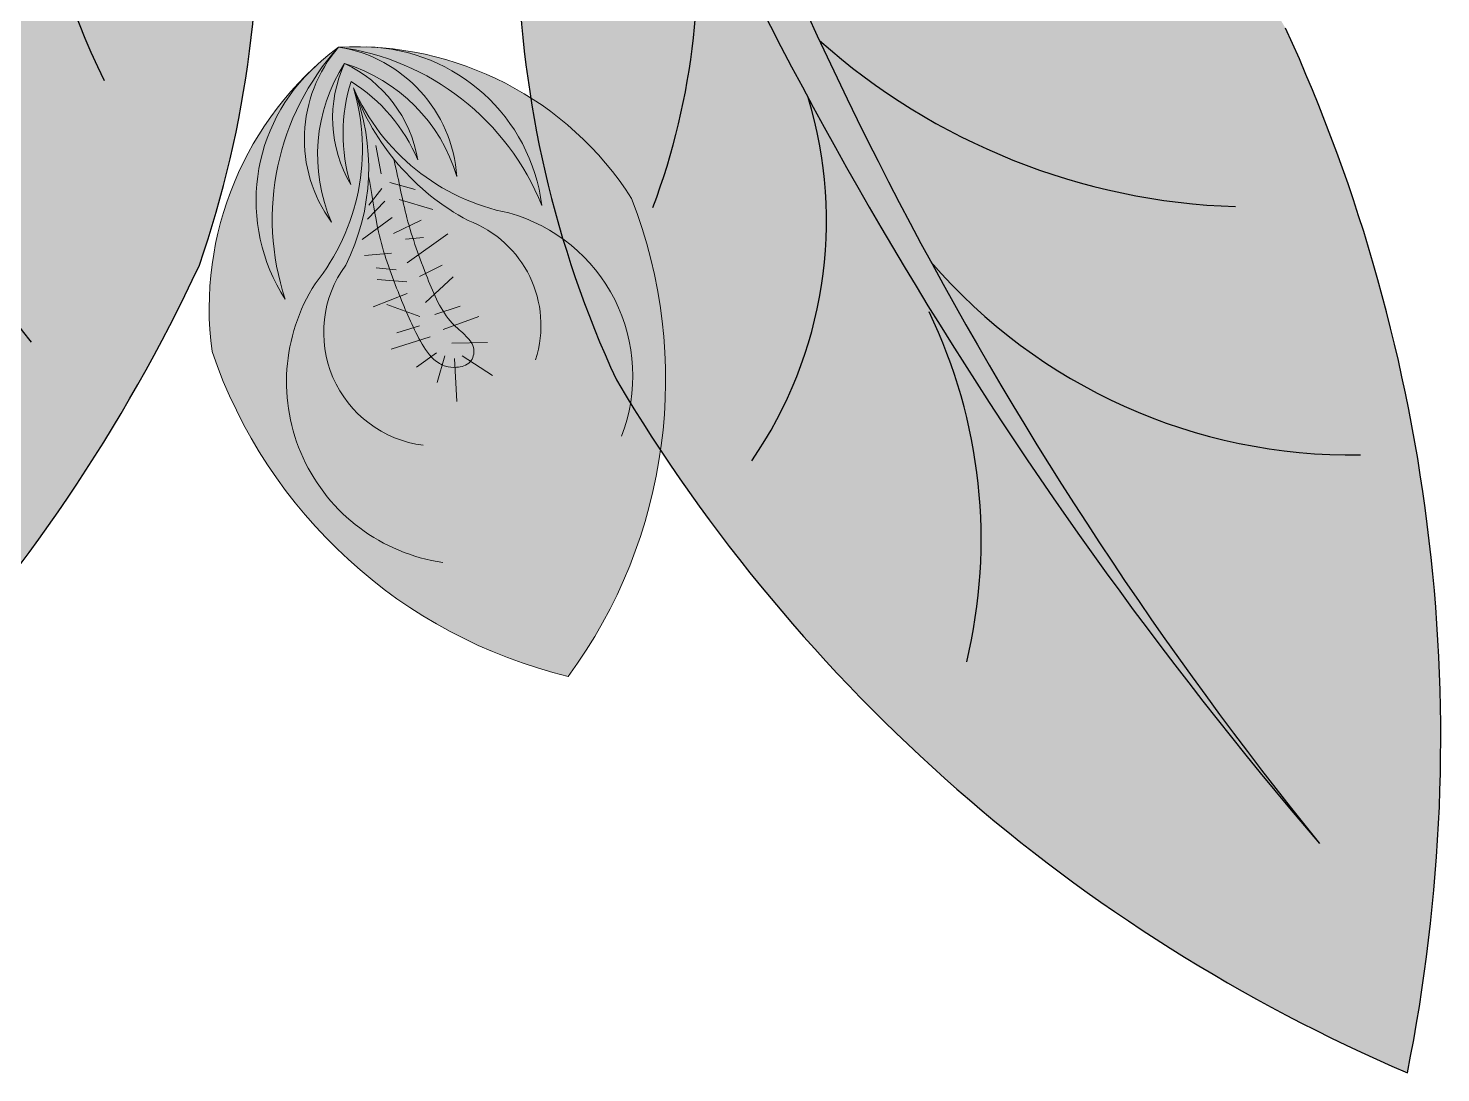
# Model space of a CAD drawing. Header units: inches. Extents: x 9636 to 21597, y -10243 to 557.
# Drawn here: x 14489.28 to 14495.9, y -8237.54 to -8232.64 of the extents above; entities that cross this region are included whole.
import ezdxf

# ---------------------------------------------------------------- set-up
doc = ezdxf.new("R2010")
doc.units = ezdxf.units.IN
doc.header["$MEASUREMENT"] = 0
doc.layers.add('MESA', color=7, linetype='Continuous')

# ---------------------------------------------------------------- blocks, each defined once
blk = doc.blocks.new('FF')
at = {"layer": 'MESA', "ltscale": 0.8}
h = blk.add_hatch(color=85, dxfattribs=at)
h.dxf.hatch_style = 1
h.set_gradient(color1=(103, 159, 96), color2=(52, 80, 48), one_color=1, tint=0.25)
h.paths.add_polyline_path([(14487.27198229263, -8236.34348199872, -0.09674952785286056), (14489.84756209524, -8229.902037307955, 0.007527451123012324), (14489.77903679069, -8229.767211295471, 0.01429188129494994), (14489.50907719506, -8229.864951681267, 0.08665420676455064)])
h = blk.add_hatch(color=85, dxfattribs=at)
h.dxf.hatch_style = 1
h.set_gradient(color1=(103, 159, 96), color2=(179, 207, 175), one_color=1, tint=0.75, name='INVCURVED')
h.paths.add_polyline_path([(14490.08381560825, -8233.750137420004, 0.1995123331975758), (14489.84756209523, -8229.902037307955, 0.0967495278531692), (14487.27198229263, -8236.343481998741, -0.08665420676483183), (14489.50907719506, -8229.864951681267, 0.1924888780828612), (14486.79626681951, -8232.424215988722, 0.1586077411667837), (14486.71921810317, -8237.353862346443, 0.1586077411660197)])
h = blk.add_hatch(color=85, dxfattribs=at)
h.dxf.hatch_style = 1
h.set_gradient(color1=(103, 159, 96), color2=(179, 207, 175), one_color=1, tint=0.75, name='INVCURVED')
h.paths.add_polyline_path([(14495.1764048231, -8232.639911375592, 0.1995123331975758), (14492.08939717088, -8230.330349956212, 0.0967495278531692), (14495.33457077069, -8236.46179915939, -0.08665420676483183), (14491.84212141722, -8230.564448382103, 0.1924888780828612), (14492.03836875914, -8234.288782001677, 0.1586077411667837), (14495.7473436642, -8237.53698994923, 0.1586077411660197)])
h = blk.add_hatch(color=85, dxfattribs=at)
h.dxf.hatch_style = 1
h.set_gradient(color1=(103, 159, 96), color2=(52, 80, 48), one_color=1, tint=0.25)
h.paths.add_polyline_path([(14495.33457077068, -8236.461799159371, -0.09674952785286056), (14492.08939717088, -8230.330349956212, 0.007527451123012324), (14491.94225760395, -8230.295368263183, 0.01429188129494994), (14491.84212141722, -8230.564448382103, 0.08665420676455064)])
h = blk.add_hatch(color=7, dxfattribs=at)
h.dxf.hatch_style = 1
h.set_gradient(color1=(237, 238, 238), one_color=1, tint=1)
h.paths.add_polyline_path([(14491.81251710701, -8235.67849946545, 0.2569091805170801), (14492.10928698272, -8233.437646676206, 0.2403030205165218), (14490.90365318207, -8232.729071605905, -0.3583807301859824), (14491.68906090347, -8233.47126250271, 0.2702333190890776), (14490.73610182917, -8232.728198450273, -0.3489770048102109), (14491.29031233086, -8233.33474492722, 0.2509502793129825), (14490.76409699022, -8232.804929201053, -0.2453890551403372), (14491.10729456799, -8233.257176139548, 0.1532458537889449), (14490.7948429632, -8232.8891995353, 0.1518402250092038), (14490.79147471128, -8233.367695045188, 0.00137366511991412), (14490.79277116384, -8233.371929785279, -0.245389055139057), (14490.76409699026, -8232.804929201038, 0.2509502793127925), (14490.70270659647, -8233.549132471633, -0.3489770048638718), (14490.73610182908, -8232.728198450237, 0.2702333191166405), (14490.48555965102, -8233.910359099467, -0.358380731124288), (14490.60847964851, -8232.836765463559, 0.240303021013481), (14490.14241963926, -8234.155256861523, 0.2569091805174252)])
edge = h.paths.add_edge_path(flags=16)
edge.add_arc((14491.89258927445, -8232.524438854804), 1.156275135120271, 199.9604918059998, 201.4598524917648, ccw=False)
edge.add_arc((14489.85670268779, -8233.294149372312), 1.020467285541694, 19.860714479619276, 21.559629817972393, ccw=False)
edge.add_arc((14491.89258927445, -8232.52443885481), 1.156275135120271, 201.4598524914096, 219.0189251154874)
edge.add_spline(control_points=[(14490.99473852811, -8233.254510007058), (14490.99581764013, -8233.258819264667), (14491.00574696134, -8233.299088508911), (14491.01431718509, -8233.339678325285), (14491.02186924853, -8233.375878970062)], knot_values=[0.2471511740125481, 0.2471511740125481, 0.2471511740125481, 0.2471511740125481, 0.247785628570655, 0.2530743171580143, 0.2530743171580143, 0.2530743171580143, 0.2530743171580143], degree=3, periodic=0)
edge.add_spline(control_points=[(14491.02186924853, -8233.375878970062), (14491.02688861023, -8233.399939166491), (14491.03186372513, -8233.423981068996), (14491.03708330511, -8233.447917483452)], knot_values=[0.2436361292652643, 0.2436361292652643, 0.2436361292652643, 0.2436361292652643, 0.2471511740125481, 0.2471511740125481, 0.2471511740125481, 0.2471511740125481], degree=3, periodic=0)
edge.add_spline(control_points=[(14491.03708330511, -8233.447917483452), (14491.04304899685, -8233.475275483588), (14491.05228786271, -8233.515288543642), (14491.06314824471, -8233.554722528803), (14491.06677069829, -8233.567284204317)], knot_values=[0.2377304945037521, 0.2377304945037521, 0.2377304945037521, 0.2377304945037521, 0.2417479965750198, 0.2436361292652643, 0.2436361292652643, 0.2436361292652643, 0.2436361292652643], degree=3, periodic=0)
edge.add_spline(control_points=[(14491.06677069829, -8233.567284204317), (14491.07235780988, -8233.586658774977), (14491.0783022341, -8233.6059238094), (14491.08454692973, -8233.625127543914)], knot_values=[0.2348183224622999, 0.2348183224622999, 0.2348183224622999, 0.2348183224622999, 0.2377304945037521, 0.2377304945037521, 0.2377304945037521, 0.2377304945037521], degree=3, periodic=0)
edge.add_spline(control_points=[(14491.08454692973, -8233.625127543914), (14491.09288287687, -8233.650762310686), (14491.10175388259, -8233.676287846138), (14491.11102426563, -8233.70181888773)], knot_values=[0.2309309092598198, 0.2309309092598198, 0.2309309092598198, 0.2309309092598198, 0.2348183224622999, 0.2348183224622999, 0.2348183224622999, 0.2348183224622999], degree=3, periodic=0)
edge.add_spline(control_points=[(14491.11102426563, -8233.70181888773), (14491.12166013789, -8233.731110546545), (14491.13282170565, -8233.76040945303), (14491.14430406695, -8233.78988888045)], knot_values=[0.2264708961110354, 0.2264708961110354, 0.2264708961110354, 0.2264708961110354, 0.2309309092598199, 0.2309309092598199, 0.2309309092598199, 0.2309309092598199], degree=3, periodic=0)
edge.add_spline(control_points=[(14491.14430406695, -8233.78988888045), (14491.14701566881, -8233.796850555696), (14491.15983017789, -8233.829581722328), (14491.17297953293, -8233.86258508756), (14491.18433341167, -8233.8878710011)], knot_values=[0.2215260703448321, 0.2215260703448321, 0.2215260703448321, 0.2215260703448321, 0.222579318859487, 0.2264708961110354, 0.2264708961110354, 0.2264708961110354, 0.2264708961110354], degree=3, periodic=0)
edge.add_spline(control_points=[(14491.18433341167, -8233.8878710011), (14491.19704933722, -8233.91619029189), (14491.21102627571, -8233.943646950067), (14491.2273851715, -8233.969038023652)], knot_values=[0.2171676473178, 0.2171676473178, 0.2171676473178, 0.2171676473178, 0.2215260703448321, 0.2215260703448321, 0.2215260703448321, 0.2215260703448321], degree=3, periodic=0)
edge.add_spline(control_points=[(14491.2273851715, -8233.969038023652), (14491.23976823864, -8233.988258108737), (14491.25645071147, -8234.010144620852), (14491.27585878173, -8234.029520089014), (14491.27933483759, -8234.032880359255)], knot_values=[0.2131642620453263, 0.2131642620453263, 0.2131642620453263, 0.2131642620453263, 0.2164634238997696, 0.2171676473178, 0.2171676473178, 0.2171676473178, 0.2171676473178], degree=3, periodic=0)
edge.add_spline(control_points=[(14491.27933483759, -8234.032880359255), (14491.29707653013, -8234.050031085219), (14491.32608877452, -8234.07386095371), (14491.35207184319, -8234.103748661877), (14491.35867110274, -8234.114572209928)], knot_values=[0.2077773224475375, 0.2077773224475375, 0.2077773224475375, 0.2077773224475375, 0.2113716592103856, 0.2131642620453263, 0.2131642620453263, 0.2131642620453263, 0.2131642620453263], degree=3, periodic=0)
edge.add_spline(control_points=[(14491.35867110274, -8234.114572209928), (14491.36437502036, -8234.12392729377), (14491.3760474021, -8234.151918110598), (14491.36712367044, -8234.186081189971), (14491.35475107913, -8234.20126995871)], knot_values=[0.203445163018474, 0.203445163018474, 0.203445163018474, 0.203445163018474, 0.2049945578871382, 0.2077773224475375, 0.2077773224475375, 0.2077773224475375, 0.2077773224475375], degree=3, periodic=0)
edge.add_spline(control_points=[(14491.35475107913, -8234.20126995871), (14491.35400015446, -8234.202191804501), (14491.33819472103, -8234.220475409706), (14491.310090632, -8234.228187864343), (14491.28435421948, -8234.229734238132), (14491.28215022973, -8234.2298223582)], knot_values=[0.1996944706411438, 0.1996944706411438, 0.1996944706411438, 0.1996944706411438, 0.1998633638435843, 0.2031371852270858, 0.203445163018474, 0.203445163018474, 0.203445163018474, 0.203445163018474], degree=3, periodic=0)
edge.add_spline(control_points=[(14491.28215022973, -8234.2298223582), (14491.26678655941, -8234.23043662951), (14491.24635495711, -8234.228295163684), (14491.22723372312, -8234.220915673914), (14491.22220235442, -8234.218605834545)], knot_values=[0.1967564236367511, 0.1967564236367511, 0.1967564236367511, 0.1967564236367511, 0.1989032889930779, 0.1996944706411438, 0.1996944706411438, 0.1996944706411438, 0.1996944706411438], degree=3, periodic=0)
edge.add_spline(control_points=[(14491.22220235442, -8234.218605834545), (14491.20804810964, -8234.212107795185), (14491.18955242967, -8234.199446548677), (14491.17387059014, -8234.184281604517), (14491.1695998252, -8234.179783517417)], knot_values=[0.1936429904609736, 0.1936429904609736, 0.1936429904609736, 0.1936429904609736, 0.1958687424163022, 0.1967564236367511, 0.1967564236367511, 0.1967564236367511, 0.1967564236367511], degree=3, periodic=0)
edge.add_spline(control_points=[(14491.1695998252, -8234.179783517417), (14491.14791334151, -8234.156942716314), (14491.13139252297, -8234.129606050736), (14491.11631888618, -8234.101592167992)], knot_values=[0.1891354409754396, 0.1891354409754396, 0.1891354409754396, 0.1891354409754396, 0.1936429904609736, 0.1936429904609736, 0.1936429904609736, 0.1936429904609736], degree=3, periodic=0)
edge.add_spline(control_points=[(14491.11631888618, -8234.101592167992), (14491.11494824246, -8234.09904486949), (14491.10486086956, -8234.080091127937), (14491.09527896195, -8234.06098699105), (14491.08729608745, -8234.044361792176)], knot_values=[0.1860923947748148, 0.1860923947748148, 0.1860923947748148, 0.1860923947748148, 0.186502265629451, 0.1891354409754396, 0.1891354409754396, 0.1891354409754396, 0.1891354409754396], degree=3, periodic=0)
edge.add_spline(control_points=[(14491.08729608745, -8234.044361792176), (14491.07514002572, -8234.019045479872), (14491.0636991733, -8233.993510695731), (14491.05272623345, -8233.967822386547)], knot_values=[0.1820826809719926, 0.1820826809719926, 0.1820826809719926, 0.1820826809719926, 0.1860923947748149, 0.1860923947748149, 0.1860923947748149, 0.1860923947748149], degree=3, periodic=0)
edge.add_spline(control_points=[(14491.05272623345, -8233.967822386547), (14491.04262374959, -8233.944171866959), (14491.03291788612, -8233.920391213735), (14491.02341565344, -8233.89653111114)], knot_values=[0.1783910477803653, 0.1783910477803653, 0.1783910477803653, 0.1783910477803653, 0.1820826809719925, 0.1820826809719925, 0.1820826809719925, 0.1820826809719925], degree=3, periodic=0)
edge.add_spline(control_points=[(14491.02341565344, -8233.89653111114), (14491.02054040597, -8233.889311365841), (14491.01104959732, -8233.86530024073), (14491.00170557182, -8233.841224319085), (14490.99530733324, -8233.824338317203)], knot_values=[0.1746797876871894, 0.1746797876871894, 0.1746797876871894, 0.1746797876871894, 0.175796826109966, 0.1783910477803653, 0.1783910477803653, 0.1783910477803653, 0.1783910477803653], degree=3, periodic=0)
edge.add_spline(control_points=[(14490.99530733324, -8233.824338317203), (14490.98836350947, -8233.806012426461), (14490.98157676279, -8233.78761986832), (14490.97502588703, -8233.769128761025)], knot_values=[0.171864353741853, 0.171864353741853, 0.171864353741853, 0.171864353741853, 0.1746797876871893, 0.1746797876871893, 0.1746797876871893, 0.1746797876871893], degree=3, periodic=0)
edge.add_spline(control_points=[(14490.97502588703, -8233.769128761025), (14490.96663892401, -8233.745454944143), (14490.95863858171, -8233.721619593372), (14490.95119021169, -8233.697555803741)], knot_values=[0.1682598066156458, 0.1682598066156458, 0.1682598066156458, 0.1682598066156458, 0.171864353741853, 0.171864353741853, 0.171864353741853, 0.171864353741853], degree=3, periodic=0)
edge.add_spline(control_points=[(14490.95119021169, -8233.697555803741), (14490.94076358169, -8233.663870013372), (14490.92980336152, -8233.623836799645), (14490.92095493857, -8233.582935362088), (14490.91969119525, -8233.57689346501)], knot_values=[0.1623418216133556, 0.1623418216133556, 0.1623418216133556, 0.1623418216133556, 0.1673876610569998, 0.1682598066156458, 0.1682598066156458, 0.1682598066156458, 0.1682598066156458], degree=3, periodic=0)
edge.add_spline(control_points=[(14490.91969119525, -8233.57689346501), (14490.91434692722, -8233.551342772247), (14490.90972278211, -8233.525538692838), (14490.90539537117, -8233.499835775267)], knot_values=[0.1586535887747186, 0.1586535887747186, 0.1586535887747186, 0.1586535887747186, 0.1623418216133555, 0.1623418216133555, 0.1623418216133555, 0.1623418216133555], degree=3, periodic=0)
edge.add_spline(control_points=[(14490.90539537117, -8233.499835775267), (14490.90232075384, -8233.481573900714), (14490.89939593018, -8233.463363093424), (14490.89646904553, -8233.445330517467)], knot_values=[0.1560331062850654, 0.1560331062850654, 0.1560331062850654, 0.1560331062850654, 0.1586535887747186, 0.1586535887747186, 0.1586535887747186, 0.1586535887747186], degree=3, periodic=0)
edge.add_spline(control_points=[(14490.89646904553, -8233.445330517467), (14490.89192464562, -8233.417332408102), (14490.88571564782, -8233.379706869042), (14490.87843867397, -8233.343768235896), (14490.8763831155, -8233.334215648183)], knot_values=[0.1504801710943955, 0.1504801710943955, 0.1504801710943955, 0.1504801710943955, 0.1545488385723417, 0.1560331062850654, 0.1560331062850654, 0.1560331062850654, 0.1560331062850654], degree=3, periodic=0)
edge.add_arc((14489.85670268779, -8233.294149372306), 1.020467285541694, -2.250163947206774, 19.86071447921831)
at = {"layer": 'MESA', "lineweight": 5, "ltscale": 0.8}
h = blk.add_hatch(color=83, dxfattribs=at)
h.dxf.hatch_style = 1
h.set_gradient(color1=(117, 211, 105), one_color=1, tint=1)
h.paths.add_polyline_path([(14491.68906090347, -8233.47126250271, 0.3583807301414101), (14490.90365318221, -8232.729071605914, 0.02724021252780064), (14490.73610182902, -8232.728198450253, -0.27023331912118)])
h.paths.add_polyline_path([(14490.76409699025, -8232.80492920106, -0.2509502793036039), (14491.29031233086, -8233.33474492722, 0.3489770048638718), (14490.73610182904, -8232.728198450252, 0.3489770048564635), (14490.70270659647, -8233.549132471635, -0.2509502793046178)])
h.paths.add_polyline_path([(14491.10729456799, -8233.257176139548, 0.2453890551401661), (14490.76409699022, -8232.804929201051, 0.2453890551330679), (14490.79277116384, -8233.371929785279, -0.1532458537798691), (14490.79484296322, -8232.889199535315, -0.1532458537804744)], flags=17)
h.paths.add_polyline_path([(14490.73610182908, -8232.728198450239, 0.02724021243329556), (14490.60847964678, -8232.836765465228, 0.3583807303279284), (14490.48555965102, -8233.910359099471, -0.2702333191168038)])
h = blk.add_hatch(color=95, dxfattribs=at)
h.dxf.hatch_style = 1
h.set_gradient(color1=(68, 182, 53), color2=(121, 213, 109), one_color=1, tint=0.6299999952316284, name='CYLINDER')
edge = h.paths.add_edge_path()
edge.add_spline(control_points=[(14491.1695998252, -8234.179783517417), (14491.17387059014, -8234.184281604517), (14491.18955242967, -8234.199446548677), (14491.20804810964, -8234.212107795185), (14491.22220235442, -8234.218605834545)], knot_values=[0.1936429904609736, 0.1936429904609736, 0.1936429904609736, 0.1936429904609736, 0.1945306716814224, 0.1967564236367511, 0.1967564236367511, 0.1967564236367511, 0.1967564236367511], degree=3, periodic=0)
edge.add_spline(control_points=[(14491.22220235442, -8234.218605834545), (14491.22723372312, -8234.220915673914), (14491.24635495711, -8234.228295163684), (14491.26678655941, -8234.23043662951), (14491.28215022973, -8234.2298223582)], knot_values=[0.1967564236367511, 0.1967564236367511, 0.1967564236367511, 0.1967564236367511, 0.197547605284817, 0.1996944706411439, 0.1996944706411439, 0.1996944706411439, 0.1996944706411439], degree=3, periodic=0)
edge.add_spline(control_points=[(14491.28215022973, -8234.2298223582), (14491.28435421948, -8234.229734238132), (14491.310090632, -8234.228187864343), (14491.33819472103, -8234.220475409706), (14491.35400015446, -8234.202191804501), (14491.35475107913, -8234.20126995871)], knot_values=[0.1996944706411439, 0.1996944706411439, 0.1996944706411439, 0.1996944706411439, 0.2000024484325321, 0.2032762698160336, 0.2034451630184741, 0.2034451630184741, 0.2034451630184741, 0.2034451630184741], degree=3, periodic=0)
edge.add_spline(control_points=[(14491.35475107913, -8234.20126995871), (14491.36712367044, -8234.186081189971), (14491.3760474021, -8234.151918110598), (14491.36437502036, -8234.12392729377), (14491.35867110274, -8234.114572209928)], knot_values=[0.2034451630184741, 0.2034451630184741, 0.2034451630184741, 0.2034451630184741, 0.2062279275788734, 0.2077773224475375, 0.2077773224475375, 0.2077773224475375, 0.2077773224475375], degree=3, periodic=0)
edge.add_spline(control_points=[(14491.35867110274, -8234.114572209928), (14491.35207184319, -8234.103748661877), (14491.32608877452, -8234.07386095371), (14491.29707653013, -8234.050031085219), (14491.27933483759, -8234.032880359255)], knot_values=[0.2077773224475375, 0.2077773224475375, 0.2077773224475375, 0.2077773224475375, 0.2095699252824783, 0.2131642620453263, 0.2131642620453263, 0.2131642620453263, 0.2131642620453263], degree=3, periodic=0)
edge.add_spline(control_points=[(14491.27933483759, -8234.032880359255), (14491.27585878173, -8234.029520089014), (14491.25645071147, -8234.010144620852), (14491.23976823864, -8233.988258108737), (14491.2273851715, -8233.969038023652)], knot_values=[0.2131642620453263, 0.2131642620453263, 0.2131642620453263, 0.2131642620453263, 0.2138684854633567, 0.2171676473178, 0.2171676473178, 0.2171676473178, 0.2171676473178], degree=3, periodic=0)
edge.add_spline(control_points=[(14491.2273851715, -8233.969038023652), (14491.21102627571, -8233.943646950067), (14491.19704933722, -8233.91619029189), (14491.18433341167, -8233.8878710011)], knot_values=[0.2171676473178, 0.2171676473178, 0.2171676473178, 0.2171676473178, 0.2215260703448321, 0.2215260703448321, 0.2215260703448321, 0.2215260703448321], degree=3, periodic=0)
edge.add_spline(control_points=[(14491.18433341167, -8233.8878710011), (14491.17297953293, -8233.86258508756), (14491.15983017789, -8233.829581722328), (14491.14701566881, -8233.796850555696), (14491.14430406695, -8233.78988888045)], knot_values=[0.2215260703448321, 0.2215260703448321, 0.2215260703448321, 0.2215260703448321, 0.2254176475963806, 0.2264708961110354, 0.2264708961110354, 0.2264708961110354, 0.2264708961110354], degree=3, periodic=0)
edge.add_spline(control_points=[(14491.14430406695, -8233.78988888045), (14491.13282170565, -8233.76040945303), (14491.12166013789, -8233.731110546545), (14491.11102426563, -8233.70181888773)], knot_values=[0.2264708961110354, 0.2264708961110354, 0.2264708961110354, 0.2264708961110354, 0.2309309092598199, 0.2309309092598199, 0.2309309092598199, 0.2309309092598199], degree=3, periodic=0)
edge.add_spline(control_points=[(14491.11102426563, -8233.70181888773), (14491.10175388259, -8233.676287846138), (14491.09288287687, -8233.650762310686), (14491.08454692973, -8233.625127543914)], knot_values=[0.2309309092598199, 0.2309309092598199, 0.2309309092598199, 0.2309309092598199, 0.2348183224622999, 0.2348183224622999, 0.2348183224622999, 0.2348183224622999], degree=3, periodic=0)
edge.add_spline(control_points=[(14491.08454692973, -8233.625127543914), (14491.0783022341, -8233.6059238094), (14491.07235780988, -8233.586658774977), (14491.06677069829, -8233.567284204317)], knot_values=[0.2348183224622999, 0.2348183224622999, 0.2348183224622999, 0.2348183224622999, 0.2377304945037521, 0.2377304945037521, 0.2377304945037521, 0.2377304945037521], degree=3, periodic=0)
edge.add_spline(control_points=[(14491.06677069829, -8233.567284204317), (14491.06314824471, -8233.554722528803), (14491.05228786271, -8233.515288543642), (14491.04304899685, -8233.475275483588), (14491.03708330511, -8233.447917483452)], knot_values=[0.2377304945037521, 0.2377304945037521, 0.2377304945037521, 0.2377304945037521, 0.2396186271939966, 0.2436361292652643, 0.2436361292652643, 0.2436361292652643, 0.2436361292652643], degree=3, periodic=0)
edge.add_spline(control_points=[(14491.03708330511, -8233.447917483452), (14491.03186372513, -8233.423981068996), (14491.02688861023, -8233.399939166491), (14491.02186924853, -8233.375878970062)], knot_values=[0.2436361292652643, 0.2436361292652643, 0.2436361292652643, 0.2436361292652643, 0.2471511740125481, 0.2471511740125481, 0.2471511740125481, 0.2471511740125481], degree=3, periodic=0)
edge.add_spline(control_points=[(14491.02186924853, -8233.375878970062), (14491.01431718509, -8233.339678325285), (14491.00574696134, -8233.299088508911), (14490.99581764013, -8233.258819264667), (14490.99473852811, -8233.254510007058)], knot_values=[0.2471511740125481, 0.2471511740125481, 0.2471511740125481, 0.2471511740125481, 0.2524398625999075, 0.2530743171580144, 0.2530743171580144, 0.2530743171580144, 0.2530743171580144], degree=3, periodic=0)
edge.add_arc((14491.77334120547, -8232.594865139214), 1.020467285541694, 201.5596298111538, 220.2718141492146, ccw=False)
edge.add_arc((14489.85670268779, -8233.294149372306), 1.020467285541694, -2.2501639475048023, 18.52929558790231, ccw=False)
edge.add_spline(control_points=[(14490.8763831155, -8233.334215648183), (14490.87843867397, -8233.343768235896), (14490.88571564782, -8233.379706869042), (14490.89192464562, -8233.417332408102), (14490.89646904553, -8233.445330517467)], knot_values=[0.1504801710943955, 0.1504801710943955, 0.1504801710943955, 0.1504801710943955, 0.1519644388071193, 0.1560331062850654, 0.1560331062850654, 0.1560331062850654, 0.1560331062850654], degree=3, periodic=0)
edge.add_spline(control_points=[(14490.89646904553, -8233.445330517467), (14490.89939593018, -8233.463363093424), (14490.90232075384, -8233.481573900714), (14490.90539537117, -8233.499835775267)], knot_values=[0.1560331062850654, 0.1560331062850654, 0.1560331062850654, 0.1560331062850654, 0.1586535887747186, 0.1586535887747186, 0.1586535887747186, 0.1586535887747186], degree=3, periodic=0)
edge.add_spline(control_points=[(14490.90539537117, -8233.499835775267), (14490.90972278211, -8233.525538692838), (14490.91434692722, -8233.551342772247), (14490.91969119525, -8233.57689346501)], knot_values=[0.1586535887747186, 0.1586535887747186, 0.1586535887747186, 0.1586535887747186, 0.1623418216133556, 0.1623418216133556, 0.1623418216133556, 0.1623418216133556], degree=3, periodic=0)
edge.add_spline(control_points=[(14490.91969119525, -8233.57689346501), (14490.92095493857, -8233.582935362088), (14490.92980336152, -8233.623836799645), (14490.94076358169, -8233.663870013372), (14490.95119021169, -8233.697555803741)], knot_values=[0.1623418216133556, 0.1623418216133556, 0.1623418216133556, 0.1623418216133556, 0.1632139671720015, 0.1682598066156458, 0.1682598066156458, 0.1682598066156458, 0.1682598066156458], degree=3, periodic=0)
edge.add_spline(control_points=[(14490.95119021169, -8233.697555803741), (14490.95863858171, -8233.721619593372), (14490.96663892401, -8233.745454944143), (14490.97502588703, -8233.769128761025)], knot_values=[0.1682598066156458, 0.1682598066156458, 0.1682598066156458, 0.1682598066156458, 0.171864353741853, 0.171864353741853, 0.171864353741853, 0.171864353741853], degree=3, periodic=0)
edge.add_spline(control_points=[(14490.97502588703, -8233.769128761025), (14490.98157676279, -8233.78761986832), (14490.98836350947, -8233.806012426461), (14490.99530733324, -8233.824338317203)], knot_values=[0.171864353741853, 0.171864353741853, 0.171864353741853, 0.171864353741853, 0.1746797876871894, 0.1746797876871894, 0.1746797876871894, 0.1746797876871894], degree=3, periodic=0)
edge.add_spline(control_points=[(14490.99530733324, -8233.824338317203), (14491.00170557182, -8233.841224319085), (14491.01104959732, -8233.86530024073), (14491.02054040597, -8233.889311365841), (14491.02341565344, -8233.89653111114)], knot_values=[0.1746797876871894, 0.1746797876871894, 0.1746797876871894, 0.1746797876871894, 0.1772740093575887, 0.1783910477803653, 0.1783910477803653, 0.1783910477803653, 0.1783910477803653], degree=3, periodic=0)
edge.add_spline(control_points=[(14491.02341565344, -8233.89653111114), (14491.03291788612, -8233.920391213735), (14491.04262374959, -8233.944171866959), (14491.05272623345, -8233.967822386547)], knot_values=[0.1783910477803653, 0.1783910477803653, 0.1783910477803653, 0.1783910477803653, 0.1820826809719925, 0.1820826809719925, 0.1820826809719925, 0.1820826809719925], degree=3, periodic=0)
edge.add_spline(control_points=[(14491.05272623345, -8233.967822386547), (14491.0636991733, -8233.993510695731), (14491.07514002572, -8234.019045479872), (14491.08729608745, -8234.044361792176)], knot_values=[0.1820826809719925, 0.1820826809719925, 0.1820826809719925, 0.1820826809719925, 0.1860923947748148, 0.1860923947748148, 0.1860923947748148, 0.1860923947748148], degree=3, periodic=0)
edge.add_spline(control_points=[(14491.08729608745, -8234.044361792176), (14491.09527896195, -8234.06098699105), (14491.10486086956, -8234.080091127937), (14491.11494824246, -8234.09904486949), (14491.11631888618, -8234.101592167992)], knot_values=[0.1860923947748148, 0.1860923947748148, 0.1860923947748148, 0.1860923947748148, 0.1887255701208035, 0.1891354409754396, 0.1891354409754396, 0.1891354409754396, 0.1891354409754396], degree=3, periodic=0)
edge.add_spline(control_points=[(14491.11631888618, -8234.101592167992), (14491.13139252297, -8234.129606050736), (14491.14791334151, -8234.156942716314), (14491.1695998252, -8234.179783517417)], knot_values=[0.1891354409754396, 0.1891354409754396, 0.1891354409754396, 0.1891354409754396, 0.1936429904609736, 0.1936429904609736, 0.1936429904609736, 0.1936429904609736], degree=3, periodic=0)
at = {"layer": 'MESA', "lineweight": 9, "ltscale": 0.8}
for p, q in [((14490.93522893999, -8233.32215864641), (14490.91059530105, -8233.190398522278)), ((14490.97564836596, -8233.362859453813), (14491.09439037351, -8233.396306748868)), ((14490.9390846375, -8233.391129134461), (14490.8779564036, -8233.468876143586)), ((14491.01971175848, -8233.442749139776), (14491.17746785297, -8233.489684379989)), ((14490.95216154318, -8233.450332099086), (14490.87222948133, -8233.534943063298)), ((14490.98785423623, -8233.527571308097), (14490.84623467269, -8233.630045936474)), ((14490.99396034781, -8233.602886996054), (14491.12319404914, -8233.539694324632)), ((14491.04903438342, -8233.628242906027), (14491.13368641694, -8233.620816749211)), ((14491.05740925862, -8233.740176505762), (14491.24809476595, -8233.603754965161)), ((14490.98464539681, -8233.694525872439), (14490.85791620358, -8233.70600333843)), ((14491.00561217494, -8233.77204038085), (14490.91289987811, -8233.763214760611)), ((14491.11546121618, -8233.804469139659), (14491.22160147102, -8233.750814511644)), ((14491.05516837967, -8233.829234411876), (14490.91746998358, -8233.817971922776)), ((14491.14365432157, -8233.925302096313), (14491.27366990052, -8233.805667524748)), ((14491.05690035821, -8233.88341270363), (14490.89843398383, -8233.945495570695)), ((14491.11693532447, -8233.991203744987), (14490.96287838905, -8233.935104828714)), ((14491.18765382233, -8233.982390226753), (14491.30546719748, -8233.942797609194)), ((14491.11558742409, -8234.035836036059), (14491.00865057185, -8234.06806206815)), ((14491.22670418426, -8234.052082616832), (14491.39384654029, -8233.991100844227)), ((14491.16488621191, -8234.086015379233), (14490.98310325303, -8234.14431784304)), ((14491.19524228564, -8234.161152186436), (14491.1018597516, -8234.229002184824)), ((14491.23446025853, -8234.175745989636), (14491.19869496858, -8234.300799568662)), ((14491.2669769046, -8234.116211240786), (14491.4346491702, -8234.113214104002)), ((14491.31612555686, -8234.176497798253), (14491.45779704154, -8234.267357637718)), ((14491.28016954833, -8234.188344506534), (14491.28977068646, -8234.389403891746))]:
    blk.add_line(p, q, dxfattribs=at)
at = {"layer": 'MESA', "ltscale": 0.8}
for centre, radius, start, end in [((14485.33574220951, -8232.110342224163), 5.023258831092003, 340.947129033547, 27.80451464970551), ((14506.94093712526, -8239.509839683056), 19.92218876512046, 151.0446474756441, 170.854843073765), ((14505.04861166234, -8239.715740567082), 18.09366407336492, 147.1539640973444, 169.2585241800727), ((14496.59809826457, -8232.181177645662), 5.023258831092003, 157.9500024736531, 204.8073880898098), ((14509.40729557758, -8225.089064391128), 18.09366407336492, 196.8385110808213, 218.9430711635498), ((14510.47462338661, -8223.512960911106), 19.92218876512046, 200.7291944591193, 220.5393900572436), ((14492.53350607076, -8231.438886227288), 3.237212272972876, 165.6761262797309, 206.516993864286), ((14489.1091045767, -8232.31926879223), 3.311015811055871, 339.4723267357885, 7.825591340220234), ((14491.70389660499, -8232.195837907608), 3.078555152519601, 178.5984017244853, 218.4888917844019), ((14487.93720111779, -8235.96573455515), 7.966628528345956, 348.6249966598816, 24.67491933474884), ((14495.03944602718, -8230.398984848809), 3.078555152519601, 228.2829487079613, 268.1734387678806), ((14491.04042623704, -8233.542970187937), 1.983045070959875, 325.4570899819989, 16.95427811001946), ((14482.86416398313, -8230.382081523712), 7.966628528345955, 298.9404496764032, 334.9903723512689), ((14495.48693519727, -8232.035913404361), 2.6044776383719, 220.7208069857717, 270.9106041409094), ((14491.28938565101, -8235.037452982324), 2.459458694825075, 346.522213140157, 25.73056246376775), ((14498.8839346031, -8230.213809807336), 7.966628528345956, 210.7641447720856, 246.8140674469541)]:
    blk.add_arc(centre, radius, start, end, dxfattribs=at)
at = {"layer": 'MESA', "lineweight": 9, "ltscale": 0.8}
for centre, radius, start, end in [((14491.66793692978, -8233.952879244765), 1.538882615223433, 127.2667798982271, 187.5568267570625), ((14490.81186997124, -8234.265214680507), 1.538882615223433, 32.53209864186172, 92.82214550069274), ((14489.83697232907, -8233.206373039331), 1.01047904473678, 321.3334676193555, 16.5131619731156), ((14489.85670268779, -8233.294149372306), 1.020467285541913, 333.4147324977783, 21.5596298039342), ((14491.89258927445, -8232.524438854813), 1.156275135121574, 199.9604918175597, 241.6057888232627), ((14491.73191000387, -8232.515006343705), 1.010479044736605, 203.5757634258111, 258.7554577796241), ((14489.9242374866, -8234.288345094617), 2.344808968681467, 323.6394422466624, 21.27229873034399), ((14491.32446300246, -8234.268810904907), 0.7912124121583974, 338.9890545032827, 74.57780856350995), ((14491.1614582758, -8234.032452435717), 0.5232485360071415, 342.0156456943687, 69.72944824089839), ((14491.19875303851, -8234.066073176788), 0.5327515368660232, 143.7214805916256, 262.8859260619095), ((14491.34729169089, -8234.297619479416), 0.8554844804162092, 147.4792624432643, 261.7766705721751), ((14492.36191193853, -8233.3989612625), 2.344808968681467, 198.8166266685801, 256.4494831522612)]:
    blk.add_arc(centre, radius, start, end, dxfattribs=at)
at = {"layer": 'MESA', "color": 62, "lineweight": 5, "ltscale": 0.8}
for centre, radius, start, end in [((14491.62461406437, -8233.5341357677), 1.199578655999879, 137.7899646161821, 198.278101681606), ((14491.23588280782, -8233.159675581568), 0.6602677802043198, 139.1948918055779, 216.1461430890908), ((14490.63160726304, -8233.380145094734), 0.6602677802043198, 3.94278230983201, 80.89403359334312), ((14490.57535329935, -8233.916957829664), 1.199578655999879, 21.81082371731996, 82.29896078273924), ((14490.84511465073, -8233.577684712436), 0.8506297456741392, 7.187102905928372, 88.40946885347697), ((14491.19975058568, -8233.448296037675), 0.8506297456741392, 131.679456545448, 212.9018224929926), ((14491.42809746731, -8233.234337277567), 0.790751496811904, 147.1093138774124, 203.4592187914252), ((14491.32130486315, -8233.060975604072), 0.6132213092437814, 155.3204221113716, 210.4697331044928), ((14490.50269507711, -8233.359644816419), 0.6132213092437814, 9.61919229442843, 64.76850328755242), ((14490.53263455113, -8233.56104630111), 0.790751496811904, 16.6297066074974, 72.97961152150725), ((14491.56282244035, -8233.13386514867), 0.8060110046736654, 162.3289777281959, 197.179217037693), ((14490.36486214817, -8233.570940129926), 0.8060110046736654, 22.90970836122871, 57.75994767072465)]:
    blk.add_arc(centre, radius, start, end, dxfattribs=at)
blk.add_open_spline([(14490.8763831155, -8233.334215648183), (14490.87843867397, -8233.343768235896), (14490.89512597498, -8233.426181448023), (14490.91842153585, -8233.618256796177), (14491.00648500566, -8233.85871884658), (14491.09002029423, -8234.059809220653), (14491.16319565767, -8234.184307696829), (14491.23277706398, -8234.22786237348), (14491.29400408342, -8234.232602409715), (14491.35904608795, -8234.214753280758), (14491.38052726446, -8234.138773458022), (14491.33115047861, -8234.076579982075), (14491.22639045218, -8233.994512677511), (14491.14333340368, -8233.79139638811), (14491.05032052207, -8233.541727263006), (14491.01837422276, -8233.350299489324), (14490.99581764013, -8233.258819264667), (14490.99473852811, -8233.254510007058)], degree=3, knots=[0.1504801710943955, 0.1504801710943955, 0.1504801710943955, 0.1504801710943955, 0.1519644388071193, 0.1632139671720015, 0.1772740093575887, 0.1887255701208035, 0.1945306716814224, 0.197547605284817, 0.2000024484325321, 0.2032762698160336, 0.2062279275788734, 0.2095699252824783, 0.2138684854633567, 0.2254176475963806, 0.2396186271939966, 0.2524398625999075, 0.2530743171580144, 0.2530743171580144, 0.2530743171580144, 0.2530743171580144], dxfattribs=at)

msp = doc.modelspace()

# ---------------------------------------------------------------- block references
at = {"color": 18, "true_color": 0x000000}
msp.add_blockref('FF', (0, 0), dxfattribs=at)

doc.saveas('drawing.dxf')
